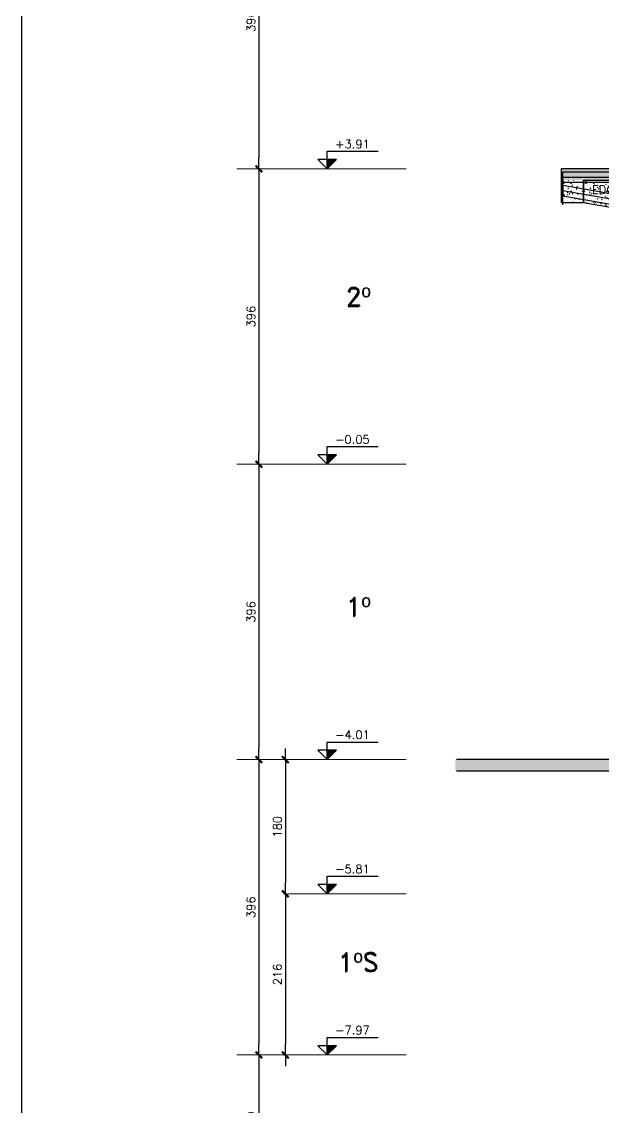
# Model space of a CAD drawing. Extents: x -9133 to 18268, y -11863 to 17290.
# Drawn here: x -58 to 721, y 1502 to 2958 of the extents above; entities that cross this region are included whole.
import ezdxf
from ezdxf.enums import TextEntityAlignment as Align

# ---------------------------------------------------------------- set-up
doc = ezdxf.new("R2010")
doc.units = 0
doc.header["$LTSCALE"] = 30
doc.header["$MEASUREMENT"] = 0
doc.linetypes.add('EJEG$0$RLE-PROYECCION', pattern=[0.71438, 0.47625, -0.23813])
doc.layers.get('0').update_dxf_attribs({"linetype": 'CONTINUOUS'})
doc.layers.add('EJEG$0$RLA-ACHURADO', color=30, linetype='EJEG$0$RLE-PROYECCION', lineweight=15, transparency=0.7)
for name, color, linetype, lineweight in [('EJEG$0$RLA-CONTORNO', 30, 'CONTINUOUS', 25), ('EJEG$0$RLA-NIVEL-1', 1, 'CONTINUOUS', 9), ('EJEG$0$RLA-SELLO', 3, 'CONTINUOUS', 9)]:
    doc.layers.add(name, color=color, linetype=linetype, lineweight=lineweight)
for name, color, linetype in [('EJEG$0$RLA-COTAS1', 2, 'CONTINUOUS'), ('EJEG$0$RLA-FE', 7, 'CONTINUOUS'), ('EJEG$0$RLA-TEXTOS-FE', 9, 'CONTINUOUS'), ('EJEG$0$RLA-TEXTOS2', 6, 'CONTINUOUS'), ('RLA-FORMATO', 7, 'CONTINUOUS')]:
    doc.layers.add(name, color=color, linetype=linetype)
doc.styles.add('EJEG$0$RomanD', font='romand.shx', dxfattribs={"height": 31.5})
doc.styles.add('EJEG$0$RomanS', font='romans.shx', dxfattribs={"height": 11.25})
doc.dimstyles.new('EJEG$0$ING-50', dxfattribs={"dimscale": 50, "dimtxt": 0.27, "dimasz": 0.3, "dimexe": 0, "dimexo": 0, "dimgap": 0.1, "dimtad": 1, "dimdec": 1, "dimzin": 12, "dimdsep": 46, "dimtxsty": 'EJEG$0$RomanS', "dimblk": 'EJEG$0$TICK1', "dimblk1": 'EJEG$0$TICK1', "dimblk2": 'EJEG$0$TICK1', "dimcen": 0.09, "dimclrd": 2, "dimclre": 1, "dimclrt": 3, "dimadec": 0, "dimazin": 0, "dimtfac": 1, "dimtdec": 0, "dimtix": 1, "dimtmove": 2, "dimatfit": 3, "dimldrblk": 'EJEG$0$TICK1', "dimfxl": 0, "dimfxlon": 1, "dimtolj": 1, "dimtzin": 0, "dimarcsym": 0})
pattern_1 = [(0, (-424.688, -2039.478), (20.32, 5.08), [1.676, -13.564, 1.676, -13.564, -81.28]), (0, (-424.688, -2039.478), (20.32, 5.08), [-30.48, 1.676, -28.804, 1.676, -13.564, -35.56]), (0, (-424.688, -2039.478), (20.32, 5.08), [-76.2, 1.676, -8.484, 1.676, -23.724]), (120, (-417.068, -2036.938), (-14.559409, 15.057636), [1.676, -13.564, 1.676, -13.564, -81.28]), (120, (-417.068, -2036.938), (-14.559409, 15.057636), [-30.48, 1.676, -28.804, 1.676, -13.564, -35.56]), (120, (-417.068, -2036.938), (-14.559409, 15.057636), [-76.2, 1.676, -8.484, 1.676, -23.724]), (240, (-414.528, -2026.778), (-5.760591, -20.137636), [1.676, -13.564, 1.676, -13.564, -81.28]), (240, (-414.528, -2026.778), (-5.760591, -20.137636), [-30.48, 1.676, -28.804, 1.676, -13.564, -35.56]), (240, (-414.528, -2026.778), (-5.760591, -20.137636), [-76.2, 1.676, -8.484, 1.676, -23.724])]

# ---------------------------------------------------------------- blocks, each defined once
blk = doc.blocks.new('EJEG$0$TICK1')
at = {"color": 2}
for points in [[(0, 0), (-1, 0)], [(0, 0), (1, 0)]]:
    blk.add_lwpolyline(points, dxfattribs=at)
at = {"color": 2, "const_width": 0.2}
blk.add_lwpolyline([(-0.3, -0.3), (0.3, 0.3)], dxfattribs=at)
blk = doc.blocks.new('EJEG$0$DIMBLOCK8-EJE G')
at = {"layer": 'EJEG$0$RLA-COTAS1', "color": 2, "lineweight": -2, "transparency": 16777216}
blk.add_line((-1870.8, 772), (-1870.8, 406), dxfattribs=at)
at = {"layer": 'EJEG$0$RLA-COTAS1', "color": 2, "lineweight": -2, "transparency": 16777216, "xscale": 15, "yscale": 15, "zscale": 15}
for p, rotation in [((-1870.8, 787), 90), ((-1870.8, 391), 270)]:
    blk.add_blockref('EJEG$0$TICK1', p, dxfattribs=dict(at, rotation=rotation))
at = {"layer": 'EJEG$0$RLA-COTAS1', "color": 3, "transparency": 16777216, "insert": (-1881.5, 589), "char_height": 11.25, "attachment_point": 5, "rotation": 90, "style": 'EJEG$0$RomanS'}
blk.add_mtext('\\A1;396', dxfattribs=at)
blk = doc.blocks.new('EJEG$0$DIMBLOCK9-EJE G')
at = {"layer": 'EJEG$0$RLA-COTAS1', "color": 2, "lineweight": -2, "transparency": 16777216}
blk.add_line((-1870.8, 376), (-1870.8, 10), dxfattribs=at)
at = {"layer": 'EJEG$0$RLA-COTAS1', "color": 2, "lineweight": -2, "transparency": 16777216, "xscale": 15, "yscale": 15, "zscale": 15}
for p, rotation in [((-1870.8, 391), 90), ((-1870.8, -5), 270)]:
    blk.add_blockref('EJEG$0$TICK1', p, dxfattribs=dict(at, rotation=rotation))
at = {"layer": 'EJEG$0$RLA-COTAS1', "color": 3, "transparency": 16777216, "insert": (-1881.5, 193), "char_height": 11.25, "attachment_point": 5, "rotation": 90, "style": 'EJEG$0$RomanS'}
blk.add_mtext('\\A1;396', dxfattribs=at)
blk = doc.blocks.new('EJEG$0$DIMBLOCK10-EJE G')
at = {"layer": 'EJEG$0$RLA-COTAS1', "color": 2, "lineweight": -2, "transparency": 16777216}
blk.add_line((-1870.8, -20), (-1870.8, -386), dxfattribs=at)
at = {"layer": 'EJEG$0$RLA-COTAS1', "color": 2, "lineweight": -2, "transparency": 16777216, "xscale": 15, "yscale": 15, "zscale": 15}
for p, rotation in [((-1870.8, -5), 90), ((-1870.8, -401), 270)]:
    blk.add_blockref('EJEG$0$TICK1', p, dxfattribs=dict(at, rotation=rotation))
at = {"layer": 'EJEG$0$RLA-COTAS1', "color": 3, "transparency": 16777216, "insert": (-1881.5, -203), "char_height": 11.25, "attachment_point": 5, "rotation": 90, "style": 'EJEG$0$RomanS'}
blk.add_mtext('\\A1;396', dxfattribs=at)
blk = doc.blocks.new('EJEG$0$DIMBLOCK11-EJE G')
at = {"layer": 'EJEG$0$RLA-COTAS1', "color": 2, "lineweight": -2, "transparency": 16777216}
blk.add_line((-1870.8, -416), (-1870.8, -782), dxfattribs=at)
at = {"layer": 'EJEG$0$RLA-COTAS1', "color": 2, "lineweight": -2, "transparency": 16777216, "xscale": 15, "yscale": 15, "zscale": 15}
for p, rotation in [((-1870.8, -401), 90), ((-1870.8, -797), 270)]:
    blk.add_blockref('EJEG$0$TICK1', p, dxfattribs=dict(at, rotation=rotation))
at = {"layer": 'EJEG$0$RLA-COTAS1', "color": 3, "transparency": 16777216, "insert": (-1881.5, -599), "char_height": 11.25, "attachment_point": 5, "rotation": 90, "style": 'EJEG$0$RomanS'}
blk.add_mtext('\\A1;396', dxfattribs=at)
blk = doc.blocks.new('EJEG$0$DIMBLOCK12-EJE G')
at = {"layer": 'EJEG$0$RLA-COTAS1', "color": 2, "lineweight": -2, "transparency": 16777216}
blk.add_line((-1870.8, -812), (-1870.8, -962), dxfattribs=at)
at = {"layer": 'EJEG$0$RLA-COTAS1', "color": 2, "lineweight": -2, "transparency": 16777216, "xscale": 15, "yscale": 15, "zscale": 15}
for p, rotation in [((-1870.8, -797), 90), ((-1870.8, -977), 270)]:
    blk.add_blockref('EJEG$0$TICK1', p, dxfattribs=dict(at, rotation=rotation))
at = {"layer": 'EJEG$0$RLA-COTAS1', "color": 3, "transparency": 16777216, "insert": (-1881.5, -887), "char_height": 11.25, "attachment_point": 5, "rotation": 90, "style": 'EJEG$0$RomanS'}
blk.add_mtext('\\A1;180', dxfattribs=at)
blk = doc.blocks.new('EJEG$0$DIMBLOCK13-EJE G')
at = {"layer": 'EJEG$0$RLA-COTAS1', "color": 2, "lineweight": -2, "transparency": 16777216}
blk.add_line((-1835.4, -416), (-1835.4, -566), dxfattribs=at)
at = {"layer": 'EJEG$0$RLA-COTAS1', "color": 2, "lineweight": -2, "transparency": 16777216, "xscale": 15, "yscale": 15, "zscale": 15}
for p, rotation in [((-1835.4, -401), 90), ((-1835.4, -581), 270)]:
    blk.add_blockref('EJEG$0$TICK1', p, dxfattribs=dict(at, rotation=rotation))
at = {"layer": 'EJEG$0$RLA-COTAS1', "color": 3, "transparency": 16777216, "insert": (-1846, -491), "char_height": 11.25, "attachment_point": 5, "rotation": 90, "style": 'EJEG$0$RomanS'}
blk.add_mtext('\\A1;180', dxfattribs=at)
blk = doc.blocks.new('EJEG$0$DIMBLOCK14-EJE G')
at = {"layer": 'EJEG$0$RLA-COTAS1', "color": 2, "lineweight": -2, "transparency": 16777216}
blk.add_line((-1835.4, -596), (-1835.4, -782), dxfattribs=at)
at = {"layer": 'EJEG$0$RLA-COTAS1', "color": 2, "lineweight": -2, "transparency": 16777216, "xscale": 15, "yscale": 15, "zscale": 15}
for p, rotation in [((-1835.4, -581), 90), ((-1835.4, -797), 270)]:
    blk.add_blockref('EJEG$0$TICK1', p, dxfattribs=dict(at, rotation=rotation))
at = {"layer": 'EJEG$0$RLA-COTAS1', "color": 3, "transparency": 16777216, "insert": (-1846, -689), "char_height": 11.25, "attachment_point": 5, "rotation": 90, "style": 'EJEG$0$RomanS'}
blk.add_mtext('\\A1;216', dxfattribs=at)
blk = doc.blocks.new('EJEG$0$nivel-el')
blk.add_hatch(color=1).paths.add_polyline_path([(0, 0), (12.5, 12.5), (0, 12.5)])
at = {"color": 3}
blk.add_lwpolyline([(0, 0), (12.5, 12.5), (-12.5, 12.5), (0, 0), (0, 23.61), (68.35, 23.61)], dxfattribs=at)
blk.add_lwpolyline([(0, 0), (12.5, 12.5), (0, 12.5), (0, 0)])
at = {"color": 3, "style": 'EJEG$0$RomanS', "flags": 4}
blk.add_attdef('%%P0.00', text='', height=11.25, dxfattribs=at).set_placement((33.96, 27.67), align=Align.CENTER)
blk = doc.blocks.new('*U66')
at = {"layer": 'EJEG$0$RLA-FE'}
for p, q in [((0, -35), (0, 0)), ((0, 0), (733.2, 0)), ((733.2, 0), (783.2, 0)), ((783.2, 0), (815, 0)), ((815, 0), (815, 0))]:
    blk.add_line(p, q, dxfattribs=at)
at = {"layer": 'EJEG$0$RLA-FE', "color": 3, "style": 'EJEG$0$RomanS', "flags": 8}
for tag, p in [('F=', (315.9, 9.3)), ('NUM', (330.3, 9.3))]:
    blk.add_attdef(tag, text='', height=11.2, dxfattribs=at).set_placement(p, align=Align.RIGHT)
at = {"layer": 'EJEG$0$RLA-FE', "color": 3, "style": 'EJEG$0$RomanS'}
for tag, p, flags in [('PHI', (334.2, 9.5), 14), ('DIAM', (344.1, 9.3), 12), ('MINUS', (366.1, 9.3), 13), ('MARK', (379.5, 9.3), 13), ('TEXTO_FE1', (382.8, 9.3), 8), ('TEXTO_FE2', (450.3, 9.3), 8), ('TIPO', (406.3, -75.8), 13), ('NVECES', (392.4, -94.7), 13), ('NUMFE', (396.4, -114.5), 13), ('CAPA', (404.6, -133.6), 13), ('DESPLAZA', (278.3, -151.6), 13), ('ESPACIO', (284.4, -170), 13), ('CANT', (298.2, -188.8), 13)]:
    blk.add_attdef(tag, p, '', height=11.2, dxfattribs=dict(at, flags=flags))
blk = doc.blocks.new('*U145')
at = {"layer": 'EJEG$0$RLA-FE'}
for p, q in [((0, -35), (0, 0)), ((0, 0), (533.2, 0)), ((533.2, 0), (583.2, 0)), ((583.2, 0), (615, 0)), ((615, 0), (615, 0))]:
    blk.add_line(p, q, dxfattribs=at)
at = {"layer": 'EJEG$0$RLA-FE', "color": 3, "style": 'EJEG$0$RomanS', "flags": 8}
for tag, p in [('F=', (332.9, 36.3)), ('NUM', (347.3, 36.3))]:
    blk.add_attdef(tag, text='', height=11.2, dxfattribs=at).set_placement(p, align=Align.RIGHT)
at = {"layer": 'EJEG$0$RLA-FE', "color": 3, "style": 'EJEG$0$RomanS'}
for tag, p, flags in [('PHI', (351.2, 36.5), 14), ('DIAM', (361, 36.3), 12), ('MINUS', (383, 36.3), 13), ('MARK', (396.4, 36.3), 13), ('TEXTO_FE1', (399.7, 36.3), 8), ('TEXTO_FE2', (467.2, 36.3), 8), ('TIPO', (306.3, -75.8), 13), ('NVECES', (292.4, -94.7), 13), ('NUMFE', (296.4, -114.5), 13), ('CAPA', (304.6, -133.6), 13), ('DESPLAZA', (278.3, -151.6), 13), ('ESPACIO', (284.4, -170), 13), ('CANT', (298.2, -188.8), 13)]:
    blk.add_attdef(tag, p, '', height=11.2, dxfattribs=dict(at, flags=flags))
blk = doc.blocks.new('*U146')
at = {"layer": 'EJEG$0$RLA-FE'}
for p, q in [((0, -30), (0, 0)), ((0, 0), (438.2, 0)), ((438.2, 0), (488.2, 0)), ((488.2, 0), (520, 0)), ((520, 0), (520, 0))]:
    blk.add_line(p, q, dxfattribs=at)
at = {"layer": 'EJEG$0$RLA-FE', "color": 3, "style": 'EJEG$0$RomanS', "flags": 8}
for tag, p in [('F=', (321.7, 66.3)), ('NUM', (336.1, 66.3))]:
    blk.add_attdef(tag, text='', height=11.2, dxfattribs=at).set_placement(p, align=Align.RIGHT)
at = {"layer": 'EJEG$0$RLA-FE', "color": 3, "style": 'EJEG$0$RomanS'}
for tag, p, flags in [('PHI', (340, 66.5), 14), ('DIAM', (349.8, 66.3), 12), ('MINUS', (371.9, 66.3), 13), ('MARK', (385.3, 66.3), 13), ('TEXTO_FE1', (388.6, 66.3), 8), ('TEXTO_FE2', (456.1, 66.3), 8), ('TIPO', (258.8, -75.8), 13), ('NVECES', (244.9, -94.7), 13), ('NUMFE', (248.9, -114.5), 13), ('CAPA', (257.1, -133.6), 13), ('DESPLAZA', (278.3, -151.6), 13), ('ESPACIO', (284.4, -170), 13), ('CANT', (298.2, -188.8), 13)]:
    blk.add_attdef(tag, p, '', height=11.2, dxfattribs=dict(at, flags=flags))
blk = doc.blocks.new('EJEG')
at = {"layer": 'EJEG$0$RLA-ACHURADO'}
h = blk.add_hatch(dxfattribs=at)
h.set_pattern_fill('SAND - DENSE', color=256, style=0, pattern_type=2)
h.set_pattern_definition(pattern_1)
h.paths.add_polyline_path([(525.18, 376), (525.18, 391), (-1465.8, 391), (-1465.8, 376), (-173.89, 376)], flags=0)
h = blk.add_hatch(dxfattribs=at)
h.set_pattern_fill('SAND - DENSE', color=256, style=0, pattern_type=2)
h.set_pattern_definition(pattern_1)
h.paths.add_polyline_path([(-1465.8, 346), (-1435.8, 346), (-1435.8, 376), (-1465.8, 376)], flags=0)
h = blk.add_hatch(dxfattribs=at)
h.set_pattern_fill('SAND - DENSE', color=256, style=0, pattern_type=2)
h.set_pattern_definition([(0, (-394.688, -2039.478), (20.32, 5.08), [1.676, -13.564, 1.676, -13.564, -81.28]), (0, (-394.688, -2039.478), (20.32, 5.08), [-30.48, 1.676, -28.804, 1.676, -13.564, -35.56]), (0, (-394.688, -2039.478), (20.32, 5.08), [-76.2, 1.676, -8.484, 1.676, -23.724]), (120, (-387.068, -2036.938), (-14.559409, 15.057636), [1.676, -13.564, 1.676, -13.564, -81.28]), (120, (-387.068, -2036.938), (-14.559409, 15.057636), [-30.48, 1.676, -28.804, 1.676, -13.564, -35.56]), (120, (-387.068, -2036.938), (-14.559409, 15.057636), [-76.2, 1.676, -8.484, 1.676, -23.724]), (240, (-384.528, -2026.778), (-5.760591, -20.137636), [1.676, -13.564, 1.676, -13.564, -81.28]), (240, (-384.528, -2026.778), (-5.760591, -20.137636), [-30.48, 1.676, -28.804, 1.676, -13.564, -35.56]), (240, (-384.528, -2026.778), (-5.760591, -20.137636), [-76.2, 1.676, -8.484, 1.676, -23.724])])
h.paths.add_polyline_path([(-1435.8, 346), (-1239.82, 311.87), (-1239.82, 376), (-1435.8, 376)])
h = blk.add_hatch(dxfattribs=at)
h.set_pattern_fill('SAND - DENSE', color=256, style=0, pattern_type=2)
h.set_pattern_definition(pattern_1)
h.paths.add_polyline_path([(-173.89, -416), (445.18, -416), (445.18, -401), (-1607.44, -401), (-1607.44, -416)])
at = {"layer": 'EJEG$0$RLA-CONTORNO'}
for p, q in [((525.18, 391), (-1465.8, 391)), ((-1465.8, 391), (-1465.8, 376)), ((-1465.8, 376), (-1465.8, 346)), ((-1435.8, 376), (-1234.8, 376)), ((-1435.8, 346), (-1435.8, 376)), ((-1435.8, 376), (-1435.8, 346)), ((-1465.8, 346), (-1435.8, 346)), ((-1435.8, 346), (-1239.82, 311.87)), ((445.18, -401), (-1605.86, -401)), ((-1605.86, -416), (-1239.82, -416))]:
    blk.add_line(p, q, dxfattribs=at)
at = {"layer": 'EJEG$0$RLA-FE'}
for p, q in [((-1463.3, 369.06), (-1233.24, 329)), ((-1463.3, 369), (-1463.3, 354.85)), ((-1463.3, 362.57), (-1463.3, 354.85)), ((-1463.3, 361.95), (-1237.15, 322.57)), ((-1463.3, 354.85), (-1237.75, 315.57))]:
    blk.add_line(p, q, dxfattribs=at)
at = {"layer": 'EJEG$0$RLA-NIVEL-1'}
for p, q in [((-1900.35, 391), (-1673.47, 391)), ((-1900.35, -5), (-1673.47, -5)), ((-1900.35, -401), (-1673.47, -401)), ((-1673.47, -581), (-1832.41, -581)), ((-1900.35, -797), (-1673.47, -797))]:
    blk.add_line(p, q, dxfattribs=at)
at = {"layer": 'EJEG$0$RLA-SELLO'}
blk.add_line((-1832.41, -581), (-1713.13, -581), dxfattribs=at)
ref = blk.add_blockref('EJEG$0$nivel-el', (-1779.41, 391))
ref.add_attrib('%%P0.00', '+3.91', dxfattribs={"color": 3, "height": 11.25, "style": 'EJEG$0$RomanS'}).set_placement((-1745.45, 418.67), align=Align.CENTER)
ref = blk.add_blockref('EJEG$0$nivel-el', (-1779.41, -5))
ref.add_attrib('%%P0.00', '-0.05', dxfattribs={"color": 3, "height": 11.25, "style": 'EJEG$0$RomanS'}).set_placement((-1745.45, 22.67), align=Align.CENTER)
ref = blk.add_blockref('EJEG$0$nivel-el', (-1779.41, -401))
ref.add_attrib('%%P0.00', '-4.01', dxfattribs={"color": 3, "height": 11.25, "style": 'EJEG$0$RomanS'}).set_placement((-1745.45, -373.33), align=Align.CENTER)
ref = blk.add_blockref('EJEG$0$nivel-el', (-1779.41, -581))
ref.add_attrib('%%P0.00', '-5.81', dxfattribs={"color": 3, "height": 11.25, "style": 'EJEG$0$RomanS'}).set_placement((-1745.45, -553.33), align=Align.CENTER)
ref = blk.add_blockref('EJEG$0$nivel-el', (-1779.41, -797))
ref.add_attrib('%%P0.00', '-7.97', dxfattribs={"color": 3, "height": 11.25, "style": 'EJEG$0$RomanS'}).set_placement((-1745.45, -769.33), align=Align.CENTER)
at = {"layer": 'EJEG$0$RLA-FE'}
ref = blk.add_blockref('*U146', (-1463.3, 373), dxfattribs=at)
ref.add_attrib('DIAM', '25', (-1113.45, 439.32), dxfattribs={"color": 3, "height": 11.25, "style": 'EJEG$0$RomanS'})
ref.add_attrib('NUM', '4', dxfattribs={"color": 3, "height": 11.25, "style": 'EJEG$0$RomanS'}).set_placement((-1127.2, 439.32), align=Align.RIGHT)
ref.add_attrib('TEXTO_FE1', 'L=550', (-1074.74, 439.32), dxfattribs={"color": 3, "height": 11.25, "style": 'EJEG$0$RomanS'})
ref.add_attrib('TEXTO_FE2', '(2°C)(30+520)', (-1007.22, 439.34), dxfattribs={"color": 3, "height": 11.25, "style": 'EJEG$0$RomanS'})
ref.add_attrib('F=', '+', dxfattribs={"color": 3, "height": 11.25, "style": 'EJEG$0$RomanS'}).set_placement((-1141.61, 439.32), align=Align.RIGHT)
ref = blk.add_blockref('*U145', (-1463.3, 380), dxfattribs=at)
ref.add_attrib('DIAM', '25', (-1102.28, 416.32), dxfattribs={"color": 3, "height": 11.25, "style": 'EJEG$0$RomanS'})
ref.add_attrib('NUM', '2', dxfattribs={"color": 3, "height": 11.25, "style": 'EJEG$0$RomanS'}).set_placement((-1116.03, 416.32), align=Align.RIGHT)
ref.add_attrib('TEXTO_FE1', 'L=650', (-1063.57, 416.32), dxfattribs={"color": 3, "height": 11.25, "style": 'EJEG$0$RomanS'})
ref.add_attrib('TEXTO_FE2', '(1°C)(35+615)', (-996.05, 416.34), dxfattribs={"color": 3, "height": 11.25, "style": 'EJEG$0$RomanS'})
ref.add_attrib('F=', '+', dxfattribs={"color": 3, "height": 11.25, "style": 'EJEG$0$RomanS'}).set_placement((-1130.44, 416.32), align=Align.RIGHT)
ref = blk.add_blockref('*U66', (-1463.3, 387), dxfattribs=at)
ref.add_attrib('DIAM', '25', (-1119.2, 396.32), dxfattribs={"color": 3, "height": 11.25, "style": 'EJEG$0$RomanS'})
ref.add_attrib('NUM', '2', dxfattribs={"color": 3, "height": 11.25, "style": 'EJEG$0$RomanS'}).set_placement((-1132.95, 396.32), align=Align.RIGHT)
ref.add_attrib('TEXTO_FE1', 'L=850', (-1080.49, 396.32), dxfattribs={"color": 3, "height": 11.25, "style": 'EJEG$0$RomanS'})
ref.add_attrib('TEXTO_FE2', '(35+815)', (-1012.97, 396.34), dxfattribs={"color": 3, "height": 11.25, "style": 'EJEG$0$RomanS'})
at = {"layer": 'EJEG$0$RLA-TEXTOS-FE', "color": 9, "style": 'EJEG$0$RomanS'}
blk.add_text('ED%%C10a10', height=11.25, dxfattribs=at).set_placement((-1386.08, 357.7), align=Align.CENTER)
at = {"layer": 'EJEG$0$RLA-TEXTOS2', "color": 5, "char_height": 25, "attachment_point": 5, "line_spacing_factor": 0.941778, "style": 'EJEG$0$RomanD'}
for s, insert, width in [('2º', (-1737.78, 219.46), 62.4158), ('1º', (-1737.78, -195.93), 57.2916), ('1ºS', (-1737.78, -672.71), 57.2916)]:
    blk.add_mtext(s, dxfattribs=dict(at, insert=insert, width=width))
at = {"layer": 'EJEG$0$RLA-COTAS1'}
for base, p1, p2, picture, middle in [((-1870.84, 391), (-1865.84, 787), (-1865.84, 391), 'EJEG$0$DIMBLOCK8-EJE G', (-1881.47, 589)), ((-1870.84, -5), (-1865.84, 391), (-1865.84, -5), 'EJEG$0$DIMBLOCK9-EJE G', (-1881.47, 193)), ((-1870.84, -401), (-1865.84, -5), (-1865.84, -401), 'EJEG$0$DIMBLOCK10-EJE G', (-1881.47, -203)), ((-1870.84, -797), (-1865.84, -401), (-1865.84, -797), 'EJEG$0$DIMBLOCK11-EJE G', (-1881.47, -599)), ((-1835.35, -581), (-1830.35, -401), (-1830.35, -581), 'EJEG$0$DIMBLOCK13-EJE G', (-1845.98, -491)), ((-1835.35, -797), (-1830.35, -581), (-1830.35, -797), 'EJEG$0$DIMBLOCK14-EJE G', (-1845.98, -689)), ((-1870.84, -977), (-1865.84, -797), (-1865.84, -977), 'EJEG$0$DIMBLOCK12-EJE G', (-1881.47, -887))]:
    dim = blk.add_linear_dim(base=base, p1=p1, p2=p2, angle=90, dimstyle='EJEG$0$ING-50', override={"dimexe": 0, "dimexo": 0, "dimdec": 1, "dimfxl": 0, "dimfxlon": 1}, dxfattribs=at)
    dim.commit()
    dim.dimension.update_dxf_attribs({"geometry": picture, "text_midpoint": middle})

msp = doc.modelspace()

# ---------------------------------------------------------------- linework, layer by layer
at = {"layer": 'RLA-FORMATO', "color": 6, "linetype": 'Continuous'}
msp.add_line((-58.1, 68.1), (-58.1, 4123.1), dxfattribs=at)

# ---------------------------------------------------------------- block references
msp.add_blockref('EJEG', (2130.7, 2369.5))

doc.saveas('drawing.dxf')
